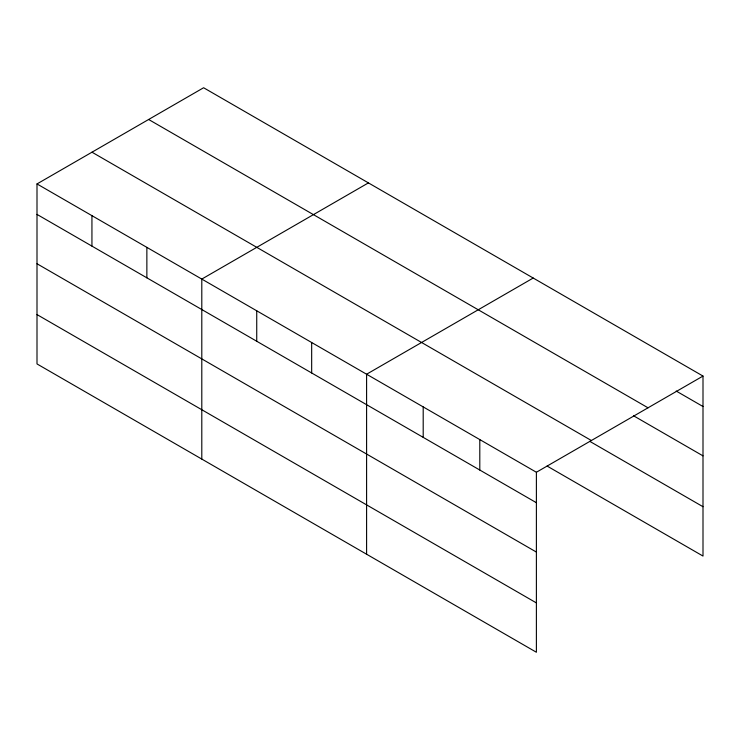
<?xml version="1.0" encoding="UTF-8"?>
<svg xmlns="http://www.w3.org/2000/svg" width="740" height="740" viewBox="0 0 740 740"><rect width="100%" height="100%" fill="white"/><g stroke="black" fill="none" stroke-linecap="round" stroke-linejoin="round"><path stroke-width="1.11" d="M37 183.936L536.389 472.259L536.389 652.255L37 363.932L37 183.936L203.611 87.746L703 376.068L703 556.064L547.11 466.061M368.409 182.891L201.798 279.082L201.798 459.087M533.207 278.036L366.596 374.227L366.596 554.232M536.389 472.259L703 376.068M676.193 391.044L703 406.519M148.629 119.482L648.018 407.805M633.495 415.741L703 455.868M91.982 152.19L591.371 440.513M589.808 441.364L703 506.715M37 214.397L536.389 502.71M37 263.745L536.389 552.068M37 314.583L536.389 602.906M479.798 439.579L479.798 470.039M423.197 406.898L423.197 437.358M311.67 342.509L311.67 372.969M256.734 310.791L256.734 341.251M146.862 247.364L146.862 277.824M91.936 215.645L91.936 246.106"/></g></svg>
